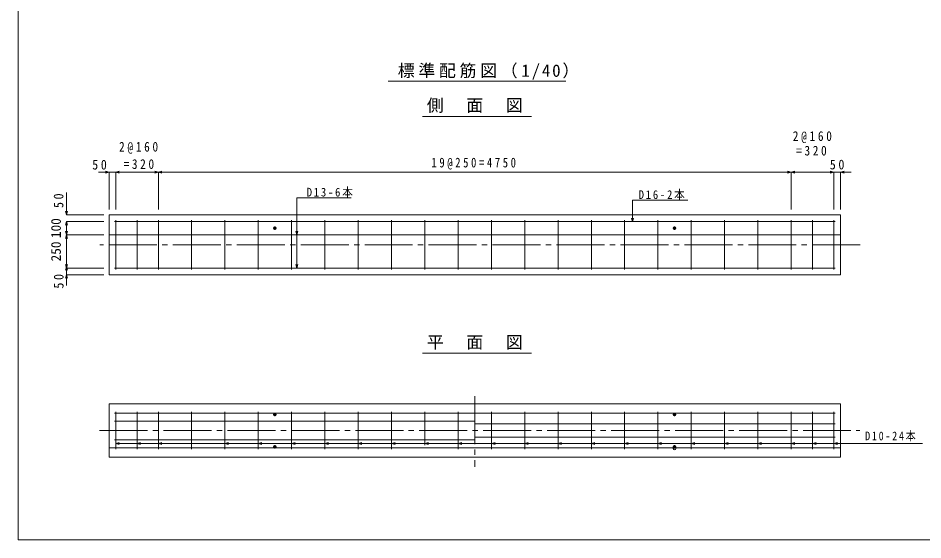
# Model space of a CAD drawing. Units: millimetres on the paper, enlarged 15 times, with parts at other scales. Extents: x -2100 to 4011, y -1470 to 1470.
# Drawn here: x -2100 to 447, y -1470 to 0 of the extents above; entities that cross this region are included whole.
import ezdxf
from ezdxf.enums import TextEntityAlignment as Align

# ---------------------------------------------------------------- set-up
doc = ezdxf.new("R2010")
doc.units = ezdxf.units.MM
doc.header["$LTSCALE"] = 15
doc.linetypes.add('CHAIN1', pattern=[8, 5, -1, 1, -1])
doc.linetypes.add('CHAIN2', pattern=[12, 9, -1, 1, -1])
for name, color, linetype, lineweight in [('0-1_ブロック', 3, 'Continuous', 18), ('1-0', 7, 'Continuous', 18), ('1-1_製品図', 3, 'Continuous', 18), ('1-3_鉄筋', 2, 'Continuous', 18), ('1-6_寸法', 4, 'Continuous', 18)]:
    doc.layers.add(name, color=color, linetype=linetype, lineweight=lineweight)
doc.styles.add('ＭＳ ゴシック', font='')
doc.styles.get('ＭＳ ゴシック').set_extended_font_data('MS Gothic')

msp = doc.modelspace()

# ---------------------------------------------------------------- linework, layer by layer
at = {"layer": '0-1_ブロック', "color": 5}
msp.add_line((-2100, 1470), (-2100, -1470), dxfattribs=at)
msp.add_lwpolyline([(-2100, -1470), (2100, -1470), (2100, 1470)], dxfattribs=at)
at = {"layer": '1-0', "color": 3}
for p, q in [((-1058.13, -177.63), (-558.13, -177.63)), ((-961.77, -276.9), (-654.49, -276.9)), ((-961.77, -944.06), (-654.49, -944.06))]:
    msp.add_line(p, q, dxfattribs=at)
at = {"layer": '1-0'}
for p, q in [((-1315.07, -505.99), (-1162.09, -505.99)), ((-1315.07, -505.99), (-1315.07, -704.19)), ((-370.88, -513.1), (-214.9, -513.1)), ((-370.88, -513.1), (-370.88, -573.54)), ((-370.88, -573.54), (-373.6, -563.4)), ((-370.88, -573.54), (-368.17, -563.4)), ((-1315.07, -610.44), (-1317.79, -600.3)), ((-1315.07, -610.44), (-1312.36, -600.3)), ((-1315.07, -704.19), (-1317.79, -694.05)), ((-1315.07, -704.19), (-1312.36, -694.05)), ((-1825.2, -1198.25), (-1815.06, -1195.53)), ((-1765.2, -1198.25), (-1755.06, -1195.53)), ((-1705.2, -1198.25), (-1695.06, -1195.53)), ((-1517.7, -1198.25), (-1507.56, -1195.53)), ((-1423.95, -1198.25), (-1413.81, -1195.53)), ((-1330.2, -1198.25), (-1320.06, -1195.53)), ((-1236.45, -1198.25), (-1226.31, -1195.53)), ((-1142.7, -1198.25), (-1132.56, -1195.53)), ((-1048.95, -1198.25), (-1038.81, -1195.53)), ((-955.2, -1198.25), (-945.06, -1195.53)), ((-861.45, -1198.25), (-851.31, -1195.53)), ((-767.7, -1198.25), (-757.56, -1195.53)), ((-673.95, -1198.25), (-663.81, -1195.53)), ((-580.2, -1198.25), (-570.06, -1195.53)), ((-486.45, -1198.25), (-476.31, -1195.53)), ((-392.7, -1198.25), (-382.56, -1195.53)), ((-298.95, -1198.25), (-288.81, -1195.53)), ((-205.2, -1198.25), (-195.06, -1195.53)), ((-111.45, -1198.25), (-101.31, -1195.53)), ((-17.7, -1198.25), (-7.56, -1195.53)), ((76.05, -1198.25), (86.19, -1195.53)), ((136.05, -1198.25), (146.19, -1195.53)), ((196.05, -1198.25), (206.19, -1195.53)), ((-1825.2, -1198.25), (-1815.06, -1200.97)), ((-1825.2, -1198.25), (445.89, -1198.25)), ((-1765.2, -1198.25), (-1755.06, -1200.97)), ((-1705.2, -1198.25), (-1695.06, -1200.97)), ((-1517.7, -1198.25), (-1507.56, -1200.97)), ((-1423.95, -1198.25), (-1413.81, -1200.97)), ((-1330.2, -1198.25), (-1320.06, -1200.97)), ((-1236.45, -1198.25), (-1226.31, -1200.97)), ((-1142.7, -1198.25), (-1132.56, -1200.97)), ((-1048.95, -1198.25), (-1038.81, -1200.97)), ((-955.2, -1198.25), (-945.06, -1200.97)), ((-861.45, -1198.25), (-851.31, -1200.97)), ((-767.7, -1198.25), (-757.56, -1200.97)), ((-673.95, -1198.25), (-663.81, -1200.97)), ((-580.2, -1198.25), (-570.06, -1200.97)), ((-486.45, -1198.25), (-476.31, -1200.97)), ((-392.7, -1198.25), (-382.56, -1200.97)), ((-298.95, -1198.25), (-288.81, -1200.97)), ((-205.2, -1198.25), (-195.06, -1200.97)), ((-111.45, -1198.25), (-101.31, -1200.97)), ((-17.7, -1198.25), (-7.56, -1200.97)), ((76.05, -1198.25), (86.19, -1200.97)), ((136.05, -1198.25), (146.19, -1200.97)), ((196.05, -1198.25), (206.19, -1200.97))]:
    msp.add_line(p, q, dxfattribs=at)
at = {"layer": '1-0', "color": 4, "linetype": 'CHAIN1'}
for p, q in [((-1372.2, -591.69), (-1381.95, -591.69)), ((-1377.07, -596.56), (-1377.07, -586.81)), ((-247.2, -591.69), (-256.95, -591.69)), ((-252.07, -596.56), (-252.07, -586.81)), ((-1372.2, -1116.45), (-1381.95, -1116.45)), ((-1377.07, -1121.32), (-1377.07, -1111.57)), ((-247.2, -1116.45), (-256.95, -1116.45)), ((-252.07, -1121.32), (-252.07, -1111.57)), ((-1372.2, -1207.52), (-1381.95, -1207.52)), ((-1377.07, -1202.64), (-1377.07, -1212.39)), ((-247.2, -1207.52), (-256.95, -1207.52)), ((-252.07, -1202.64), (-252.07, -1212.39))]:
    msp.add_line(p, q, dxfattribs=at)
at = {"layer": '1-0', "linetype": 'CHAIN2'}
for p, q in [((-814.57, -1065.27), (-814.57, -1263.87)), ((-1870.63, -1161.98), (269.72, -1161.98)), ((-1843.95, -1210.73), (214.8, -1210.73))]:
    msp.add_line(p, q, dxfattribs=at)
at = {"layer": '1-0'}
for centre, radius in [((-1377.07, -591.69), 3.75), ((-1377.07, -591.69), 3), ((-252.07, -591.69), 3.75), ((-252.07, -591.69), 3), ((-1377.07, -1116.45), 3.75), ((-1377.07, -1116.45), 3), ((-252.07, -1116.45), 3.75), ((-252.07, -1116.45), 3.75), ((-252.07, -1116.45), 3), ((-252.07, -1116.45), 3), ((-1377.07, -1207.52), 3.75), ((-1377.07, -1207.52), 3), ((-252.07, -1207.52), 3.75), ((-252.07, -1212.85), 3.75), ((-252.07, -1207.52), 3), ((-252.07, -1212.85), 3)]:
    msp.add_circle(centre, radius, dxfattribs=at)
at = {"layer": '1-1_製品図'}
for p, q in [((-1843.95, -554.19), (214.8, -554.19)), ((-1843.95, -554.19), (-1843.95, -722.94)), ((-1843.95, -610.44), (214.8, -610.44)), ((-1843.95, -1086.98), (214.8, -1086.98)), ((-1843.95, -1086.98), (-1843.95, -1236.98)), ((214.8, -1236.98), (214.8, -1086.98)), ((-1843.95, -1236.98), (214.8, -1236.98))]:
    msp.add_line(p, q, dxfattribs=at)
at = {"layer": '1-1_製品図', "color": 7, "linetype": 'CHAIN2'}
msp.add_line((270.54, -638.56), (-1869.8, -638.56), dxfattribs=at)
at = {"layer": '1-1_製品図'}
msp.add_lwpolyline([(-1843.95, -722.94), (214.8, -722.94), (214.8, -554.19)], dxfattribs=at)
at = {"layer": '1-3_鉄筋'}
for p, q in [((-1828.95, -572.94), (199.8, -572.94)), ((-1825.2, -707.94), (-1825.2, -569.19)), ((-1765.2, -569.19), (-1765.2, -707.94)), ((-1705.2, -569.19), (-1705.2, -707.94)), ((-1611.45, -569.19), (-1611.45, -707.94)), ((-1517.7, -569.19), (-1517.7, -707.94)), ((-1423.95, -569.19), (-1423.95, -707.94)), ((-1330.2, -569.19), (-1330.2, -707.94)), ((-1236.45, -569.19), (-1236.45, -707.94)), ((-1142.7, -569.19), (-1142.7, -707.94)), ((-1048.95, -569.19), (-1048.95, -707.94)), ((-955.2, -569.19), (-955.2, -707.94)), ((-861.45, -569.19), (-861.45, -707.94)), ((-767.7, -569.19), (-767.7, -707.94)), ((-673.95, -569.19), (-673.95, -707.94)), ((-580.2, -569.19), (-580.2, -707.94)), ((-486.45, -569.19), (-486.45, -707.94)), ((-392.7, -569.19), (-392.7, -707.94)), ((-298.95, -569.19), (-298.95, -707.94)), ((-205.2, -569.19), (-205.2, -707.94)), ((-111.45, -569.19), (-111.45, -707.94)), ((-17.7, -569.19), (-17.7, -707.94)), ((76.05, -569.19), (76.05, -707.94)), ((136.05, -569.19), (136.05, -707.94)), ((196.05, -707.94), (196.05, -569.19)), ((-1828.95, -610.44), (199.8, -610.44)), ((-1828.95, -704.19), (199.8, -704.19)), ((-1828.95, -1113.23), (199.8, -1113.23)), ((-1825.2, -1214.48), (-1825.2, -1109.48)), ((-1765.2, -1109.48), (-1765.2, -1214.48)), ((-1705.2, -1109.48), (-1705.2, -1214.48)), ((-1611.45, -1109.48), (-1611.45, -1214.48)), ((-1517.7, -1109.48), (-1517.7, -1214.48)), ((-1423.95, -1109.48), (-1423.95, -1214.48)), ((-1330.2, -1109.48), (-1330.2, -1214.48)), ((-1236.45, -1109.48), (-1236.45, -1214.48)), ((-1142.7, -1109.48), (-1142.7, -1214.48)), ((-1048.95, -1109.48), (-1048.95, -1214.48)), ((-955.2, -1109.48), (-955.2, -1203.23)), ((-861.45, -1109.48), (-861.45, -1214.48)), ((-767.7, -1109.48), (-767.7, -1214.48)), ((-673.95, -1109.48), (-673.95, -1214.48)), ((-580.2, -1109.48), (-580.2, -1214.48)), ((-486.45, -1109.48), (-486.45, -1214.48)), ((-392.7, -1109.48), (-392.7, -1214.48)), ((-298.95, -1109.48), (-298.95, -1214.48)), ((-205.2, -1109.48), (-205.2, -1214.48)), ((-111.45, -1109.48), (-111.45, -1214.48)), ((-17.7, -1109.48), (-17.7, -1214.48)), ((76.05, -1109.48), (76.05, -1214.48)), ((136.05, -1109.48), (136.05, -1214.48)), ((196.05, -1214.48), (196.05, -1109.48)), ((-1828.95, -1135.73), (-814.57, -1135.73)), ((-814.57, -1143.23), (199.8, -1143.23)), ((-1828.95, -1188.23), (-814.57, -1188.23)), ((-814.57, -1180.73), (199.8, -1180.73)), ((-1828.95, -1210.73), (199.8, -1210.73))]:
    msp.add_line(p, q, dxfattribs=at)
at = {"layer": '1-6_寸法'}
for p, q in [((-1843.95, -434.19), (-1854.09, -431.47)), ((-1825.2, -434.19), (-1815.06, -431.47)), ((-1825.2, -434.19), (-1815.06, -431.47)), ((-1705.2, -434.19), (-1715.34, -431.47)), ((-1705.2, -434.19), (-1695.06, -431.47)), ((76.05, -434.19), (65.91, -431.47)), ((76.05, -434.19), (86.19, -431.47)), ((196.05, -434.19), (185.91, -431.47)), ((196.05, -434.19), (185.91, -431.47)), ((214.8, -434.19), (224.94, -431.47)), ((-1843.95, -434.19), (-1873.95, -434.19)), ((-1843.95, -434.19), (-1854.09, -436.91)), ((-1843.95, -434.19), (-1825.2, -434.19)), ((-1843.95, -434.19), (-1843.95, -539.19)), ((-1825.2, -434.19), (-1795.2, -434.19)), ((-1825.2, -434.19), (-1815.06, -436.91)), ((-1825.2, -434.19), (-1825.2, -539.19)), ((-1825.2, -434.19), (-1705.2, -434.19)), ((-1825.2, -434.19), (-1815.06, -436.91)), ((-1705.2, -434.19), (-1715.34, -436.91)), ((-1705.2, -434.19), (-1705.2, -539.19)), ((-1705.2, -434.19), (76.05, -434.19)), ((-1705.2, -434.19), (-1695.06, -436.91)), ((76.05, -434.19), (65.91, -436.91)), ((76.05, -434.19), (76.05, -539.19)), ((76.05, -434.19), (196.05, -434.19)), ((76.05, -434.19), (86.19, -436.91)), ((196.05, -434.19), (166.05, -434.19)), ((196.05, -434.19), (185.91, -436.91)), ((196.05, -434.19), (185.91, -436.91)), ((196.05, -434.19), (196.05, -539.19)), ((196.05, -434.19), (214.8, -434.19)), ((214.8, -434.19), (244.8, -434.19)), ((214.8, -434.19), (224.94, -436.91)), ((214.8, -434.19), (214.8, -539.19)), ((-1963.95, -554.19), (-1963.95, -491.05)), ((-1963.95, -554.19), (-1966.67, -544.05)), ((-1963.95, -554.19), (-1961.23, -544.05)), ((-1963.95, -554.19), (-1858.95, -554.19)), ((-1963.95, -572.94), (-1966.67, -583.08)), ((-1963.95, -610.44), (-1963.95, -572.94)), ((-1963.95, -572.94), (-1961.23, -583.08)), ((-1963.95, -572.94), (-1858.95, -572.94)), ((-1963.95, -576.69), (-1963.95, -606.69)), ((-1963.95, -610.44), (-1966.67, -600.3)), ((-1963.95, -610.44), (-1966.67, -620.58)), ((-1963.95, -610.44), (-1961.23, -600.3)), ((-1963.95, -704.19), (-1963.95, -610.44)), ((-1963.95, -610.44), (-1961.23, -620.58)), ((-1963.95, -610.44), (-1858.95, -610.44)), ((-1963.95, -704.19), (-1966.67, -694.05)), ((-1963.95, -700.44), (-1966.67, -710.58)), ((-1963.95, -704.19), (-1961.23, -694.05)), ((-1963.95, -722.94), (-1963.95, -700.44)), ((-1963.95, -700.44), (-1963.95, -730.44)), ((-1963.95, -700.44), (-1961.23, -710.58)), ((-1963.95, -704.19), (-1858.95, -704.19)), ((-1963.95, -722.94), (-1966.67, -733.08)), ((-1963.95, -722.94), (-1963.95, -752.94)), ((-1963.95, -722.94), (-1961.23, -733.08)), ((-1963.95, -722.94), (-1858.95, -722.94))]:
    msp.add_line(p, q, dxfattribs=at)

# ---------------------------------------------------------------- texts
at = {"layer": '1-0', "attachment_point": 7, "style": 'ＭＳ ゴシック'}
for s, insert, char_height in [('\\T1.22;標準配筋図（1/40）', (-1031.31, -173.88), 34.84), ('\\T1.17;側\u3000面\u3000図', (-949.53, -267.05), 34.84), ('\\T1.33;\\W0.9;D13-6本', (-1287.61, -505.35), 24.51), ('\\T1.33;\\W0.9;D16-2本', (-353.18, -512.3), 24.51), ('\\T1.17;平\u3000面\u3000図', (-949.53, -934.2), 34.84), ('\\T1.34;\\W0.85;D10-24本', (284.35, -1192.04), 24.51)]:
    msp.add_mtext(s, dxfattribs=dict(at, insert=insert, char_height=char_height))
at = {"layer": '1-6_寸法', "style": 'ＭＳ ゴシック'}
for s, p in [('100', (-1971.45, -619.81)), ('250', (-1971.45, -685.44))]:
    msp.add_text(s, height=27.49, rotation=90, dxfattribs=at).set_placement(p, align=Align.BOTTOM_LEFT)
at = {"layer": '1-6_寸法', "char_height": 27.49, "attachment_point": 7, "style": 'ＭＳ ゴシック'}
for s, insert in [('\\T1.48;\\W0.85;2@160', (80.66, -352.12)), ('\\T1.48;\\W0.85;2@160', (-1815.83, -382.14)), ('\\T1.47;\\W0.85;=320', (90.11, -387.52)), ('\\T1.44;\\W0.9;50', (-1891.33, -427.1)), ('\\T1.47;\\W0.85;=320', (-1803.1, -425.4)), ('\\T1.49;\\W0.8;19@250=4750', (-936.45, -426.69)), ('\\T1.44;\\W0.9;50', (184.8, -426.69))]:
    msp.add_mtext(s, dxfattribs=dict(at, insert=insert))
at = {"layer": '1-6_寸法', "char_height": 27.49, "attachment_point": 7, "rotation": 90, "style": 'ＭＳ ゴシック'}
for insert in [(-1972.09, -535), (-1971.65, -762.05)]:
    msp.add_mtext('\\T1.44;\\W0.9;50', dxfattribs=dict(at, insert=insert))

doc.saveas('drawing.dxf')
